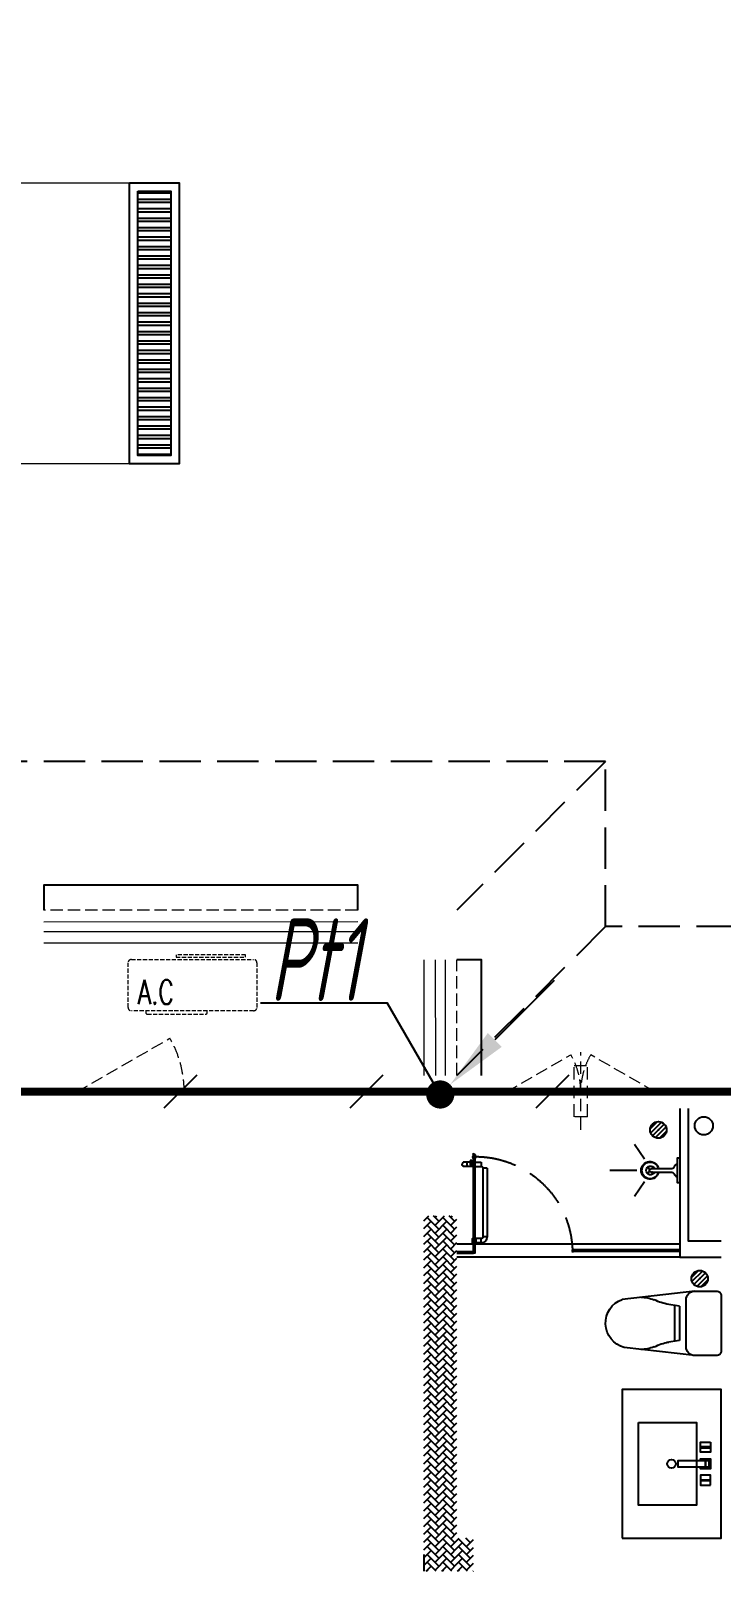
# Model space of a CAD drawing. Extents: x 3002737 to 4077523, y -995787 to -7267.
# Drawn here: x 3536476 to 3540654, y -779095 to -769775 of the extents above; entities that cross this region are included whole.
import ezdxf
from ezdxf.enums import TextEntityAlignment as Align

# ---------------------------------------------------------------- set-up
doc = ezdxf.new("R2010")
doc.units = 0
doc.header["$LTSCALE"] = 1000
doc.header["$MEASUREMENT"] = 0
for name, pattern in [('CENTER2', [1.125, 0.75, -0.125, 0.125, -0.125]), ('DASH', [0.35, 0.25, -0.1]), ('HIDDEN', [0.375, 0.25, -0.125])]:
    doc.linetypes.add(name, pattern=pattern)
doc.layers.get('0').update_dxf_attribs({"linetype": 'CONTINUOUS'})
for name, color, linetype in [('!!电气', 1, 'CONTINUOUS'), ('DIM-照明', 7, 'CONTINUOUS'), ('IP-bath&kitchen-JOHNSON', 4, 'CONTINUOUS'), ('LVTRY', 252, 'CONTINUOUS'), ('LWIRE', 4, 'CONTINUOUS'), ('P-bath&kitchen-JOHNSON', 4, 'CONTINUOUS'), ('SHTLN', 4, 'CONTINUOUS'), ('VPIPE-中水', 122, 'CONTINUOUS'), ('WIRE-接地', 2, 'CONTINUOUS'), ('保温', 6, 'CONTINUOUS'), ('卫生间', 6, 'CONTINUOUS'), ('看线', 185, 'CONTINUOUS')]:
    doc.layers.add(name, color=color, linetype=linetype)
for name, color, linetype, lineweight in [('STAIR', 252, 'CONTINUOUS', 20), ('WINDOW', 146, 'CONTINUOUS', 20), ('平面-栏杆', 56, 'CONTINUOUS', 15), ('平面-看线', 252, 'CONTINUOUS', 15), ('平面-空调室内机', 176, 'CONTINUOUS', 9), ('平面-空调预留孔', 252, 'CONTINUOUS', 15)]:
    doc.layers.add(name, color=color, linetype=linetype, lineweight=lineweight)
doc.styles.add('_TCH_DIM', font='SIMPLEX', dxfattribs={"bigfont": 'GBCBIG'})
doc.styles.add('HZTXT', font='gbeitc.shx', dxfattribs={"width": 0.8, "height": 400, "bigfont": 'hztxt.shx'})
doc.styles.get("Standard").update_dxf_attribs({"font": 'gbenor.shx', "bigfont": 'gbcbig.shx'})
pattern_1 = [(45, (0, 0), (0, 47.4157523), [100.584, -33.528]), (135, (23.708, 23.708), (3e-15, 47.4157523), [100.584, -33.528])]

# ---------------------------------------------------------------- blocks, each defined once
blk = doc.blocks.new('rrrrrrrrrrrra')
at = {"color": 8}
for p, q in [((252.6, 483.7), (-87.4, 483.7)), ((-112.4, 458.7), (-112.4, 324.3)), ((277.6, 324.3), (277.6, 458.7)), ((-112.4, 324.3), (-63.7, -103.4)), ((277.6, 324.3), (227.5, -115.6)), ((-59.1, 271.1), (224.3, 271.1)), ((-20.6, 232.4), (-34.2, 153.6)), ((191.3, 200.5), (-26.1, 200.5)), ((185.8, 232.4), (-20.6, 232.4)), ((185.8, 232.4), (199.4, 153.6))]:
    blk.add_line(p, q, dxfattribs=at)
for centre, radius, start, end in [((-87.4, 458.7), 25, 90, 180), ((252.6, 458.7), 25, 0, 90), ((-59.1, 324.3), 53.3, 180, 270), ((224.3, 324.3), 53.3, 270, 0), ((-322.6, 209.8), 293.8, 333.53685, 351.48282), ((487.8, 209.8), 293.8, 188.51718, 206.46315), ((149, -3.2), 224.1, 158.52022, 180), ((16.2, -3.2), 224.1, 0, 21.47978), ((83.8, -63.6), 152.8, 195.07732, 340.11812)]:
    blk.add_arc(centre, radius, start, end, dxfattribs=at)
blk = doc.blocks.new('A$C1E0F638F')
for points in [[(499.7, 435.1), (499.7, 85.1), (0, 85.1), (0, 435.1)], [(269.9, 30), (229.9, 30), (229.9, 195), (269.9, 195)], [(119.9, 0), (179.9, 0), (179.9, 60), (119.9, 60)], [(146.9, 55), (152.9, 55), (152.9, 5), (146.9, 5)], [(229.9, 30), (269.9, 30), (269.9, 10), (229.9, 10)], [(379.9, 0), (319.9, 0), (319.9, 60), (379.9, 60)], [(352.9, 55), (346.9, 55), (346.9, 5), (352.9, 5)]]:
    blk.add_lwpolyline(points, close=True)
blk.add_lwpolyline([(269.9, 60), (279.9, 60), (279.9, 0), (219.9, 0), (219.9, 60), (229.9, 60)])
blk.add_circle((249.9, 236.3), 26)
blk = doc.blocks.new('$lvtry$00000171')
for p, q in [((-74, 11), (-11, 74)), ((-70, -27), (27, 70)), ((-53, -53), (53, 53)), ((-27, -70), (70, 27)), ((11, -74), (74, -11))]:
    blk.add_line(p, q)
blk.add_circle((0, 0), 75)
blk.add_point((0, 0))
blk = doc.blocks.new('A$C5DCB2F21')
at = {"layer": 'IP-bath&kitchen-JOHNSON', "color": 8}
for p, q in [((73.6, 0), (-73.6, 0)), ((-10.5, -173.5), (-10.5, -49.3)), ((10.6, -173.5), (10.6, -49.3)), ((-68.3, -213.2), (-157.7, -275)), ((-0.1, -261.4), (-0.1, -424.7)), ((68.2, -213.2), (157.6, -275))]:
    blk.add_line(p, q, dxfattribs=at)
blk.add_lwpolyline([(73.6, 0), (73.6, -15.8), (-73.6, -15.8), (-73.6, 0)], dxfattribs=at)
for points in [[(-26.3, -30.7, -0.364142), (-37.8, -15.8, -0.020495)], [(-10.5, -49.4, 0.214893), (-26.3, -30.7, 7.649644)], [(10.6, -49.3, -0.21439), (26.3, -30.7, -7.649644)], [(26.3, -30.7, 0.364142), (37.8, -15.8, 0.020495)]]:
    blk.add_lwpolyline(points, format="xyb", dxfattribs=at)
blk.add_arc((0, -173.5), 10.5, 180, 0, dxfattribs=at)
for centre, major_axis, ratio, start_param, end_param in [((0, -181.3), (53.6, 0), 0.987577, 1.76809, 7.656688), ((0, -178.8), (-51, 0), 0.990052, -1.36297, 4.504563), ((0, -177.8), (-26.8, 0), 0.994812, -1.167677, 4.309269), ((-12.4, -164.7), (0, 1.43), 0.85, -1.570796, 4.712389), ((12.5, -164.7), (0, 1.43), 0.85, 4.712389, 10.995574), ((-12.4, -189.2), (0, 1.43), 0.85, 4.712389, 10.995574), ((12.5, -189.2), (0, 1.43), 0.85, 4.712389, 10.995574)]:
    blk.add_ellipse(centre, major_axis=major_axis, ratio=ratio, start_param=start_param, end_param=end_param, dxfattribs=at)
blk = doc.blocks.new('GDGDRGDGRD')
blk.add_hatch(color=252).paths.add_polyline_path([(491782.3, 524769), (491781.2, 524771.8), (491772.9, 524768.4), (491774, 524765.6)])
at = {"color": 252}
for p, q in [((491771.2, 524768.2), (491783, 524773.1)), ((491771.9, 524767.9), (491772.4, 524768.2)), ((491772, 524751.9), (491774.2, 524751.4)), ((491774.2, 524751.4), (491772.1, 524751.5)), ((491782.8, 524759.9), (491772.3, 524759.9)), ((491772.4, 524768.2), (491773.7, 524764.9)), ((491782.8, 524761.2), (491772.4, 524761.2)), ((491772.6, 524759.9), (491772.6, 524740.3)), ((491773.7, 524764.9), (491783, 524768.8)), ((491777.6, 524770.8), (491777.6, 524731.7)), ((491783.2, 524752), (491781, 524751.5)), ((491781, 524751.5), (491783.1, 524751.5)), ((491781.6, 524772), (491783.3, 524772.7)), ((491781.6, 524772), (491783, 524768.8)), ((491782.6, 524759.9), (491782.6, 524738.5))]:
    blk.add_line(p, q, dxfattribs=at)
for centre, radius, start, end in [((491783.7, 524755), 13.5, 155.15235, 208.97795), ((491771.6, 524767.3), 1, 111.52657, 175.76516), ((491791.1, 524766.6), 20.5, 177.99149, 196.90025), ((491772.1, 524767.5), 0.5, 112.73297, 178.05418), ((491791.1, 524766.7), 19.5, 177.46581, 196.24837), ((491786.2, 524755.4), 14.6, 161.89734, 193.71468), ((491772.3, 524748.7), 0.5, 208.97795, 24.22835), ((491781.4, 524752.8), 9.42, 188.01541, 204.22835), ((491782.7, 524748.6), 0.5, 155.41865, 330.15022), ((491771.6, 524753.7), 11.7, 335.41865, 349.51767), ((491806.6, 524764.1), 24, 160.76087, 187.04874), ((491771.3, 524755.4), 12.4, 343.94508, 21.34777), ((491783.4, 524772), 1.17, 340.04011, 112.53297), ((491771.5, 524755), 13.4, 330.15022, 25.08154), ((491783.5, 524772.2), 0.5, 340.76087, 112.53297), ((491803.9, 524764.6), 20.6, 160.04011, 190.84731)]:
    blk.add_arc(centre, radius, start, end, dxfattribs=at)
blk.add_open_spline([(491772.6, 524740.3), (491773.5, 524739.5), (491775.3, 524737.9), (491778.5, 524741.7), (491781, 524739.7), (491782.6, 524738.5)], degree=3, knots=[0, 0, 0, 0, 3.066329, 6.218313, 11.124135, 11.124135, 11.124135, 11.124135])
at = {"layer": 'IP-bath&kitchen-JOHNSON', "color": 252}
for p, q in [((490532.6, 524228.1), (491882.6, 524228.1)), ((490532.6, 524193.1), (491182.6, 524193.1)), ((490532.6, 524183.1), (491182.6, 524183.1)), ((491182.6, 524183.1), (491182.6, 524193.1)), ((491882.6, 524183.1), (491782.6, 524183.1)), ((491782.6, 524173.1), (491782.6, 524183.1)), ((490532.6, 524148.1), (491882.6, 524148.1)), ((491882.6, 524173.1), (491782.6, 524173.1))]:
    blk.add_line(p, q, dxfattribs=at)
for points in [[(490532.6, 525048.5), (490532.6, 524148.1), (490282.6, 524148.1)], [(490482.6, 525048.5), (490482.6, 524248.1), (490282.6, 524248.1)]]:
    blk.add_lwpolyline(points, dxfattribs=at)
at = {"layer": 'LVTRY', "color": 252}
blk.add_lwpolyline([(490882.6, 522448.5), (490282.6, 522448.5), (490282.6, 523348.5), (490882.6, 523348.5)], close=True, dxfattribs=at)
at = {"layer": 'P-bath&kitchen-JOHNSON', "color": 252}
for p, q in [((491699.5, 524686.9), (491699.5, 524271.2)), ((491699.5, 524686.9), (491724.8, 524686.9)), ((491724.8, 524686.9), (491724.8, 524271.2)), ((491735.2, 524722.6), (491735.2, 524697.2)), ((491766.9, 524722.6), (491735.2, 524722.6)), ((491766.9, 524697.2), (491735.2, 524697.2)), ((491772.5, 524735.5), (491778.8, 524735.5)), ((491772.5, 524705.5), (491772.5, 524735.5)), ((491772.5, 524705.5), (491778.8, 524705.5)), ((491775.4, 524735.5), (491777.7, 524733.2)), ((491775.4, 524716.5), (491775.4, 524735.5)), ((491775.4, 524724.6), (491775.4, 524705.5)), ((491775.4, 524705.5), (491777.7, 524707.8)), ((491777.7, 524718), (491777.7, 524733.2)), ((491777.7, 524718), (491777.7, 524707.8)), ((491778.8, 524735.5), (491780.5, 524733.8)), ((491778.8, 524733.2), (491778.8, 524735.5)), ((491778.8, 524707.8), (491778.8, 524705.5)), ((491778.8, 524705.5), (491780.5, 524707.3)), ((491780.5, 524733.2), (491780.5, 524733.8)), ((491780.5, 524707.8), (491780.5, 524707.3)), ((491788.8, 524722.6), (491843.5, 524722.6)), ((491788.8, 524697.2), (491843.5, 524697.2)), ((491794.2, 524735.5), (491797.1, 524735.5)), ((491794.2, 524735.5), (491794.2, 524705.5)), ((491794.2, 524705.5), (491797.1, 524705.5)), ((491797.1, 524735.5), (491799.4, 524733.2)), ((491797.1, 524735.5), (491797.1, 524718.1)), ((491797.1, 524705.5), (491797.1, 524723)), ((491797.1, 524705.5), (491799.4, 524707.9)), ((491799.4, 524707.9), (491799.4, 524733.2)), ((491820.4, 524697.2), (491820.4, 524722.6)), ((491699.5, 524271.2), (491724.8, 524271.2)), ((491735.2, 524235.5), (491735.2, 524260.8)), ((491735.2, 524260.8), (491766.9, 524260.8)), ((491735.2, 524235.5), (491766.9, 524235.5)), ((491769.2, 524263.1), (491766.9, 524260.8)), ((491766.9, 524260.8), (491766.9, 524235.5)), ((491769.2, 524233.2), (491766.9, 524235.5)), ((491769.2, 524263.1), (491769.2, 524233.2)), ((491772, 524263.1), (491769.2, 524263.1)), ((491772, 524233.2), (491769.2, 524233.2)), ((491772, 524263.1), (491772, 524233.2)), ((491783.6, 524263.1), (491786.4, 524263.1)), ((491783.6, 524233.2), (491783.6, 524263.1)), ((491783.6, 524233.2), (491786.4, 524233.2)), ((491786.4, 524233.2), (491786.4, 524263.1)), ((491786.4, 524263.1), (491788.2, 524261.4)), ((491788.2, 524234.9), (491788.2, 524261.4))]:
    blk.add_line(p, q, dxfattribs=at)
blk.add_lwpolyline([(491782.6, 524173.1), (491782.6, 524759.9), (491772.6, 524759.9), (491772.6, 524173.2)], close=True, dxfattribs=at)
at = {"layer": 'P-bath&kitchen-JOHNSON', "color": 252, "linetype": 'DASH'}
blk.add_arc((491768.7, 524170.7), 586.2, 89.79672, 179.39224, dxfattribs=at)
at = {"layer": 'P-bath&kitchen-JOHNSON', "color": 252}
blk.add_arc((491834.9, 524709.9), 15.3, 304.05298, 55.96165, dxfattribs=at)
for centre, major_axis, start_param, end_param in [((491735.2, 524686.9), (0, 10.4), 0, 1.570796), ((491735.2, 524271.2), (0, 35.7), 1.570796, 3.141593), ((491735.2, 524271.2), (0, 10.4), 1.570796, 3.141593)]:
    blk.add_ellipse(centre, major_axis=major_axis, ratio=1, start_param=start_param, end_param=end_param, dxfattribs=at)
at = {"layer": 'IP-bath&kitchen-JOHNSON', "color": 252, "rotation": 90.008488524447}
blk.add_blockref('A$C5DCB2F21', (490532.6, 524673.5), dxfattribs=at)
at = {"layer": 'LVTRY', "color": 252, "xscale": -0.6666666667107826, "yscale": 0.6666666667107826}
for p in [(490662.6, 524918.5), (490412.6, 524018.5)]:
    blk.add_blockref('$lvtry$00000171', p, dxfattribs=at)
at = {"layer": 'LVTRY', "color": 252, "extrusion": (0, 0, -1), "xscale": -1, "zscale": -1, "rotation": 270}
blk.add_blockref('rrrrrrrrrrrra', (-490766.3, 523665.7), dxfattribs=at)
at = {"layer": 'LVTRY', "color": 252, "xscale": -1, "rotation": 270}
blk.add_blockref('A$C1E0F638F', (490347.5, 522648.8), dxfattribs=at)
blk = doc.blocks.new('GDFGDGRD')
at = {"layer": '保温', "linetype": 'ByBlock', "ltscale": 10}
h = blk.add_hatch(dxfattribs=at)
h.set_pattern_fill('AR-HBONE', color=251, scale=55)
h.set_pattern_definition(pattern_1)
h.paths.add_polyline_path([(443716.5, 370023.7), (443716.5, 372173.7), (443916.5, 372173.7), (443916.5, 370023.7)])
h = blk.add_hatch(dxfattribs=at)
h.set_pattern_fill('AR-HBONE', color=251, scale=55)
h.set_pattern_definition(pattern_1)
h.paths.add_polyline_path([(443916.5, 370023.7), (443916.5, 370223.7), (444016.5, 370223.7), (444016.5, 370023.7)])
at = {"layer": '保温', "color": 251, "linetype": 'ByBlock', "ltscale": 10}
blk.add_line((443716.5, 370123.7), (443716.5, 370023.7), dxfattribs=at)
blk = doc.blocks.new('dongkong')
at = {"layer": '平面-空调预留孔', "color": 8, "linetype": 'HIDDEN', "ltscale": 0.3}
for p, q in [((-603796, 210899.9), (-603796, 210431.5)), ((-603836, 210821), (-603836, 210510.8)), ((-603836, 210821), (-603756, 210821)), ((-603756, 210821), (-603756, 210510.8))]:
    blk.add_line(p, q, dxfattribs=at)
blk.add_lwpolyline([(-603756, 210510.8), (-603836, 210510.8)], dxfattribs=at)
blk = doc.blocks.new('A$C148B7D8E')
at = {"layer": '卫生间', "color": 252, "linetype": 'DASH'}
for p, q in [((24300, 10000), (23400, 9100)), ((24300, 9000), (23400, 8100))]:
    blk.add_line(p, q, dxfattribs=at)
blk.add_lwpolyline([(25100, 9000), (24300, 9000), (24300, 10000), (17900, 10000), (17900, 10800), (16100, 10800), (16100, 12200)], dxfattribs=at)
blk = doc.blocks.new('rtyryrtyeeretee')
at = {"layer": '平面-空调预留孔', "color": 252, "linetype": 'DASH', "ltscale": 0.1}
for p, q in [((669748.9, 343882), (669748.9, 343872)), ((669758.9, 343862), (670111.7, 343862)), ((670121.7, 343872), (670121.7, 343882))]:
    blk.add_line(p, q, dxfattribs=at)
blk.add_lwpolyline([(670352.8, 344221.1), (669933, 344221.1), (669933, 344206), (670352.8, 344206)], close=True, dxfattribs=at)
blk.add_lwpolyline([(670402, 343882), (669662, 343882, -0.414214), (669642, 343902), (669642, 344172, -0.414214), (669662, 344192), (670402, 344192, -0.414214), (670422, 344172), (670422, 343902, -0.414214)], format="xyb", close=True, dxfattribs=at)
for centre, start, end in [((669758.9, 343872), 180, 270), ((670111.7, 343872), 270, 0)]:
    blk.add_arc(centre, 10, start, end, dxfattribs=at)
at = {"layer": '平面-空调预留孔', "color": 252, "linetype": 'DASH', "ltscale": 0.1, "style": '_TCH_DIM', "width": 0.705882}
blk.add_text('A.C', height=146.88, dxfattribs=at).set_placement((669701.4, 343921.6))
blk = doc.blocks.new('A$C66B635E3')
h = blk.add_hatch()
h.set_pattern_fill('ANSI32', color=252, scale=12, angle=135)
h.set_pattern_definition([(180, (21319.747, 14600.246), (-4e-15, -57.15), []), (180, (21300.697, 14619.296), (-4e-15, -57.15), [])])
h.paths.add_polyline_path([(21369.7, 12950.4), (21569.7, 12950.4), (21569.7, 14550.2), (21369.7, 14550.2)])
at = {"color": 252}
for points in [[(21319.7, 14600.2), (21619.7, 14600.2), (21619.7, 12900.4), (21319.7, 12900.4)], [(21369.7, 14550.2), (21569.7, 14550.2), (21569.7, 12950.4), (21369.7, 12950.4)]]:
    blk.add_lwpolyline(points, close=True, dxfattribs=at)
at = {"layer": 'STAIR', "color": 252}
blk.add_lwpolyline([(19819.7, 14600.2), (21319.7, 14600.2), (21319.7, 12900.2), (19819.7, 12900.2)], close=True, dxfattribs=at)
at = {"layer": 'VPIPE-中水', "color": 252, "linetype": 'Continuous'}
blk.add_circle((24794.8, 8895), 55, dxfattribs=at)
at = {"layer": 'WINDOW', "color": 252, "linetype": 'DASH', "ltscale": 0.3}
for points in [[(21000, 9100), (21563.1, 9424.6, -0.131485), (21650, 9100)], [(23599.9, 9100), (23989.7, 9324.9, -0.131605), (24049.9, 9100)], [(24499.9, 9100), (24110.2, 9324.9, 0.131605), (24049.9, 9100)]]:
    blk.add_lwpolyline(points, format="xyb", dxfattribs=at)
at = {"layer": '平面-栏杆', "color": 252}
for points in [[(20800, 10130), (22700, 10130.3)], [(20800, 10070), (22700, 10070.3)], [(23169.7, 9900), (23170, 9200)], [(23229.7, 9900), (23230, 9200)]]:
    blk.add_lwpolyline(points, dxfattribs=at)
at = {"layer": '平面-看线', "color": 252, "linetype": 'DASH', "ltscale": 0.3}
blk.add_line((23300, 9200), (23299.7, 9900), dxfattribs=at)
blk.add_lwpolyline([(22700, 10200), (20800, 10200)], dxfattribs=at)
at = {"layer": '平面-看线', "color": 252}
for points in [[(22700, 10000), (20800, 10000)], [(23099.7, 9900), (23100, 9200)]]:
    blk.add_lwpolyline(points, dxfattribs=at)
at = {"layer": '看线', "color": 252, "ltscale": 0.5}
for points in [[(22700, 10200), (22700, 10350), (20800, 10350), (20800, 10200)], [(23449.7, 9200), (23449.7, 9900), (23299.7, 9900)]]:
    blk.add_lwpolyline(points, dxfattribs=at)
at = {"color": 252}
for name, p in [('A$C148B7D8E', (-100, 1100)), ('rtyryrtyeeretee', (-648331.9, -334291)), ('GDFGDGRD', (-420616.6, -363823.7))]:
    blk.add_blockref(name, p, dxfattribs=at)
at = {"color": 252, "xscale": -1}
blk.add_blockref('GDGDRGDGRD', (515182.4, -516048.5), dxfattribs=at)
at = {"layer": '平面-空调室内机', "color": 252, "ltscale": 0.3, "rotation": 180}
blk.add_blockref('dongkong', (-579746, 219771), dxfattribs=at)
blk = doc.blocks.new('$TelecSys$00000008')
blk.add_line((0.4, 0.4), (-0.4, -0.4))
blk = doc.blocks.new('$TelecSys$00000078')
for p, q in [((1.15, 1.15), (0.55, 0.55)), ((0.104, 0.104), (0.104, 0.104)), ((-0.104, -0.104), (-0.104, -0.104))]:
    blk.add_line(p, q)
at = {"const_width": 0.142}
blk.add_lwpolyline([(-0.071, 0, 1), (0.071, 0, 1)], format="xyb", close=True, dxfattribs=at)
blk.add_solid([(0.62, 0.48), (0.48, 0.62), (0.1, 0.1)])
at = {"width": 0.8, "flags": 9}
blk.add_attdef('A', (0, 0), '', height=0.00002, dxfattribs=at)

msp = doc.modelspace()

# ---------------------------------------------------------------- linework, layer by layer
at = {"layer": 'DIM-照明', "color": 7, "ltscale": 0.8}
for p in [(3537866.4, -775656.7), (3538994.2, -776280.7)]:
    msp.add_line(p, (3538631.7, -775656.7), dxfattribs=at)
at = {"layer": 'WIRE-接地', "color": 2, "linetype": 'CENTER2', "const_width": 50}
msp.add_lwpolyline([(3515754.4, -776200.6), (3517561.4, -776200.6), (3523961.4, -776200.6), (3523961.4, -774402), (3526060.3, -774402), (3526060.3, -772301.7), (3524353.1, -772301.7), (3524353.1, -769800.5), (3530767.5, -769800.5), (3530767.5, -772286), (3530456.6, -772286), (3530456.6, -774399.5), (3532561.1, -774399.5), (3532561.1, -775198), (3532561.1, -776193.7), (3548952.1, -776193.7), (3548952.1, -774398.5), (3551052.8, -774398.5), (3551052.8, -772397.5), (3550755.9, -772395.1), (3550755.9, -769799.7), (3557156.7, -769799.7)], dxfattribs=at)

# ---------------------------------------------------------------- block references
at = {"layer": '!!电气'}
msp.add_blockref('A$C66B635E3', (3515754.3, -785295.1), dxfattribs=at)
at = {"layer": 'LWIRE', "color": 2, "xscale": 600, "yscale": 600, "zscale": 600}
msp.add_blockref('$TelecSys$00000078', (3538953.9, -776210.7), dxfattribs=at)
at = {"layer": 'SHTLN', "color": 2, "xscale": 250, "yscale": 250, "zscale": 250}
for p in [(3537381.6, -776193.7), (3538506.6, -776193.7), (3539631.6, -776193.7)]:
    msp.add_blockref('$TelecSys$00000008', p, dxfattribs=at)

# ---------------------------------------------------------------- texts
at = {"layer": 'DIM-照明', "color": 7, "ltscale": 0.8, "style": 'HZTXT', "width": 0.7}
msp.add_text('Pt1', height=500, dxfattribs=at).set_placement((3538197.1, -775395), align=Align.MIDDLE)

doc.saveas('drawing.dxf')
